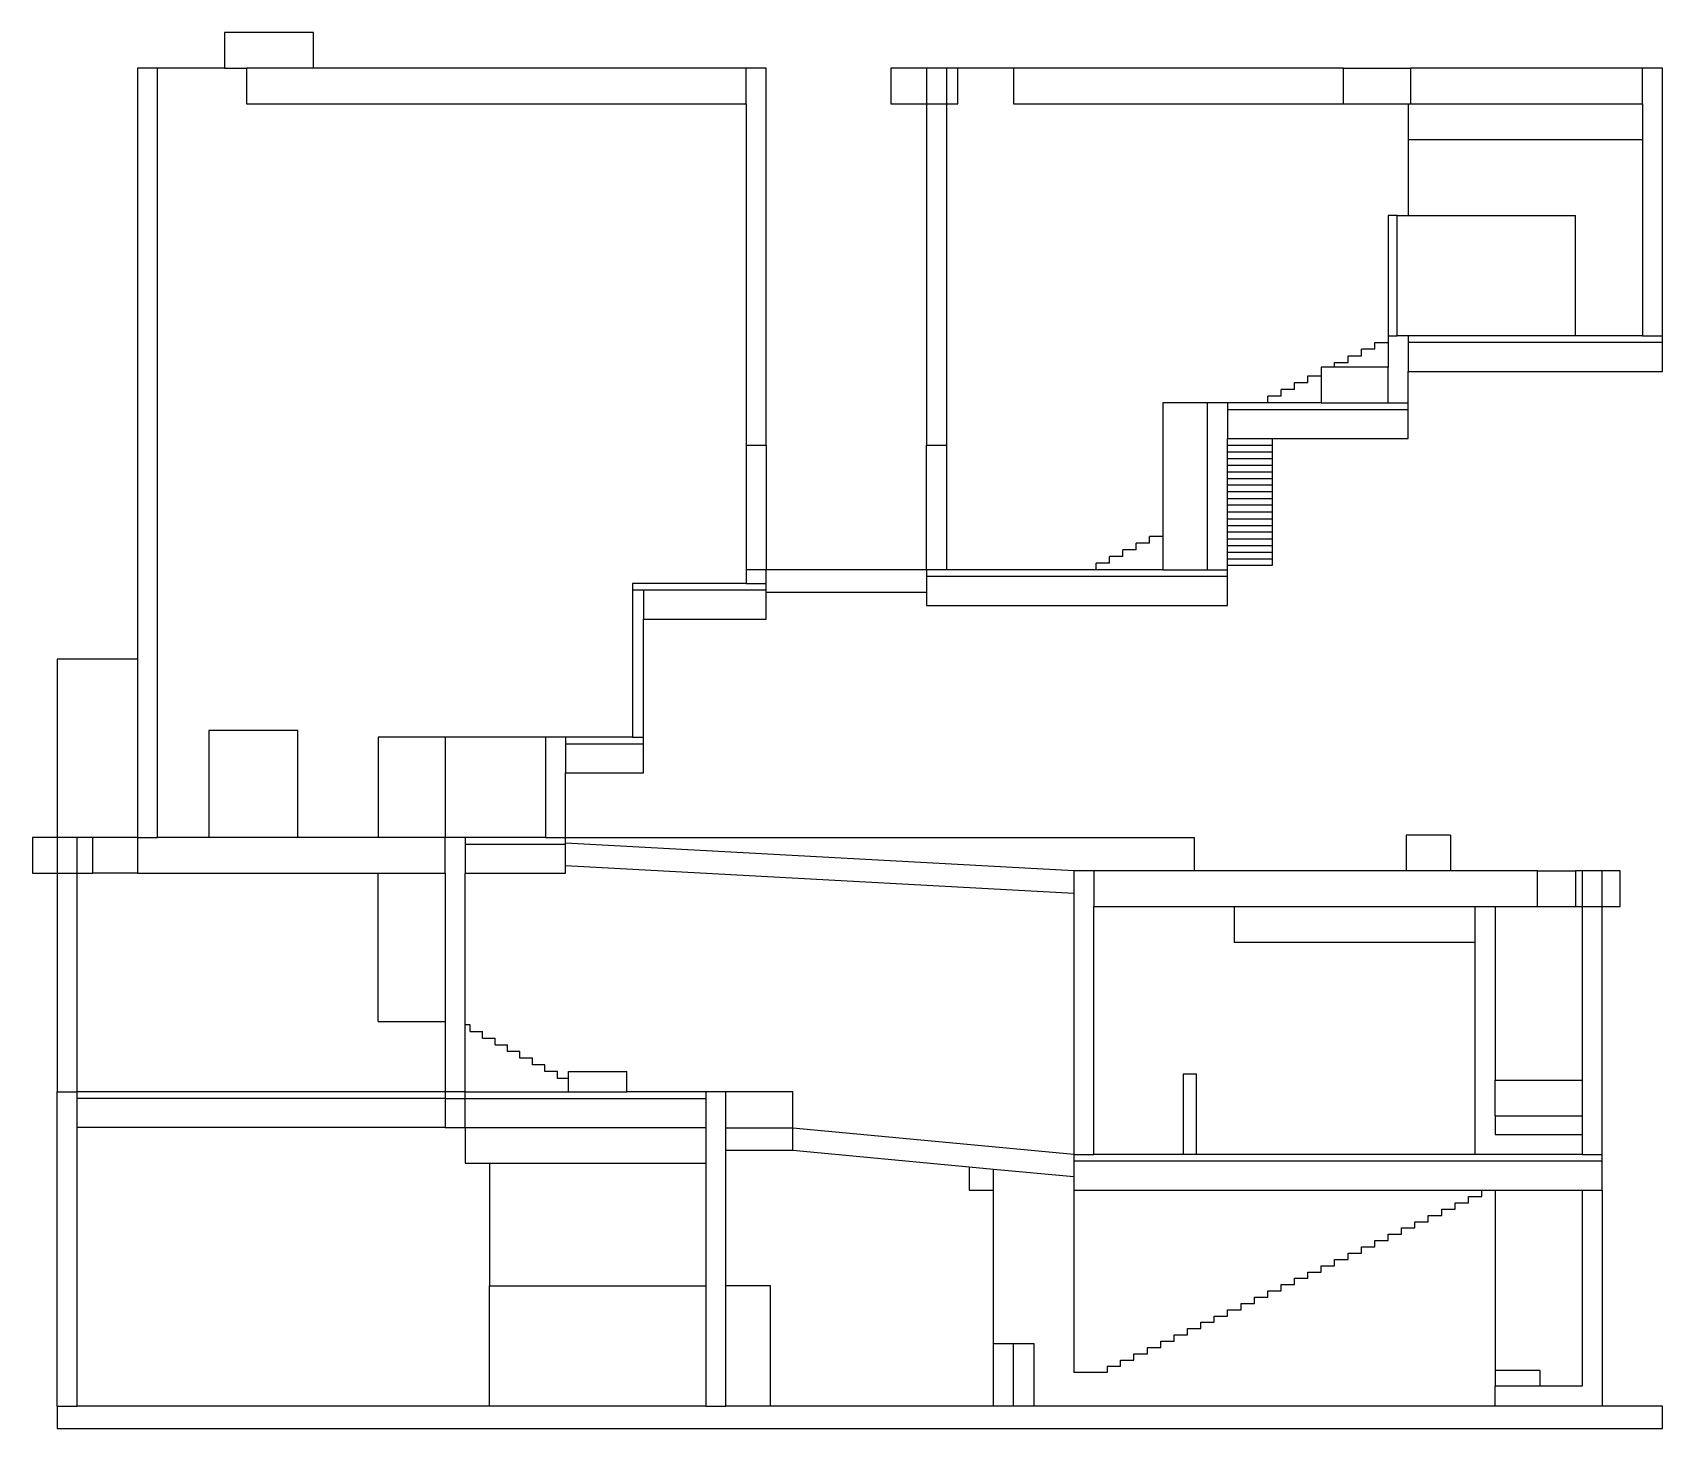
# Model space of a CAD drawing. Extents: x -18275 to 18275, y -15650 to 15650.
import ezdxf

# ---------------------------------------------------------------- set-up
doc = ezdxf.new("R2010")
doc.units = 0
doc.layers.get('0').update_dxf_attribs({"linetype": 'CONTINUOUS'})
doc.layers.add('SECTIONCUTEDGES', color=7, linetype='CONTINUOUS')

msp = doc.modelspace()

# ---------------------------------------------------------------- linework, layer by layer
for p, q in [((-13972, 14850), (-15475, 14850)), ((3725, 14850), (2475, 14850)), ((11125, 14850), (12625, 14850)), ((11125, 14050), (12575, 14050)), ((12575, 14050), (12575, 13250)), ((12575, 14050), (12625, 14050)), ((12575, 13250), (17825, 13250)), ((12575, 13250), (12575, 11550)), ((12325, 11550), (12575, 11550)), ((12575, 11550), (16325, 11550)), ((16325, 8850), (16325, 11550)), ((11525, 8400), (11525, 8550)), ((11825, 8550), (11525, 8550)), ((11825, 8550), (11825, 8700)), ((11825, 8700), (12125, 8700)), ((10925, 8150), (10925, 8250)), ((10925, 8250), (11225, 8250)), ((11225, 8400), (11525, 8400)), ((11225, 8250), (11225, 8400)), ((10025, 7650), (10025, 7800)), ((10025, 7800), (10325, 7800)), ((10325, 7950), (10625, 7950)), ((10325, 7800), (10325, 7950)), ((9725, 7500), (9425, 7500)), ((9425, 7350), (9425, 7500)), ((9725, 7500), (9725, 7650)), ((10025, 7650), (9725, 7650)), ((-2275, 6400), (-2275, 3600)), ((-1825, 6400), (-1825, 3600)), ((1775, 3600), (1775, 6400)), ((2225, 3600), (2225, 6400)), ((8525, 6400), (9525, 6400)), ((8525, 6250), (9525, 6250)), ((9525, 6550), (9525, 6400)), ((9525, 6400), (9525, 6250)), ((9525, 6250), (9525, 6100)), ((8525, 6100), (9525, 6100)), ((8525, 5950), (9525, 5950)), ((9525, 6100), (9525, 5950)), ((9525, 5950), (9525, 5800)), ((8525, 5800), (9525, 5800)), ((8525, 5650), (9525, 5650)), ((9525, 5500), (8525, 5500)), ((9525, 5800), (9525, 5650)), ((9525, 5650), (9525, 5500)), ((9525, 5500), (9525, 5350)), ((9525, 5350), (8525, 5350)), ((8525, 5200), (9525, 5200)), ((9525, 5350), (9525, 5200)), ((9525, 5200), (9525, 5050)), ((9525, 5050), (8525, 5050)), ((8525, 4900), (9525, 4900)), ((9525, 5050), (9525, 4900)), ((9525, 4900), (9525, 4750)), ((8525, 4750), (9525, 4750)), ((8525, 4600), (9525, 4600)), ((9525, 4450), (8525, 4450)), ((9525, 4750), (9525, 4600)), ((9525, 4600), (9525, 4450)), ((9525, 4450), (9525, 4300)), ((6475, 4050), (6175, 4050)), ((6175, 3900), (6175, 4050)), ((6775, 4200), (6475, 4200)), ((6475, 4050), (6475, 4200)), ((6775, 4200), (6775, 4350)), ((7075, 4350), (6775, 4350)), ((8525, 4300), (9525, 4300)), ((8525, 4150), (9525, 4150)), ((9525, 4300), (9525, 4150)), ((9525, 4150), (9525, 4000)), ((5575, 3600), (5575, 3750)), ((5875, 3750), (5575, 3750)), ((5875, 3750), (5875, 3900)), ((6175, 3900), (5875, 3900)), ((8525, 4000), (9525, 4000)), ((8525, 3850), (9525, 3850)), ((9525, 3700), (8525, 3700)), ((9525, 4000), (9525, 3850)), ((9525, 3850), (9525, 3700)), ((-17725, 1600), (-17725, -2400)), ((-15925, 1600), (-17725, 1600)), ((-14325, 0), (-14325, -2400)), ((-12325, 0), (-14325, 0)), ((-12325, -2400), (-12325, 0)), ((-10525, -150), (-10525, -2400)), ((-9025, -150), (-10525, -150)), ((-9025, -150), (-9025, -2400)), ((-6775, -150), (-9025, -150)), ((-15925, -2400), (-16925, -2400)), ((-6325, -2400), (7775, -2400)), ((5075, -3150), (-6325, -2524)), ((7775, -2400), (7775, -3150)), ((13525, -2350), (12525, -2350)), ((12525, -2350), (12525, -3150)), ((13525, -2350), (13525, -3150)), ((-15925, -3200), (-16925, -3200)), ((-10525, -6525), (-10525, -3200)), ((-6325, -3024), (5075, -3650)), ((15475, -3150), (16325, -3150)), ((8675, -3950), (8675, -4750)), ((14075, -4750), (14075, -3950)), ((14525, -3950), (14525, -7840)), ((15475, -3950), (16325, -3950)), ((8675, -4750), (14075, -4750)), ((14075, -9510), (14075, -4750)), ((-10525, -6525), (-9025, -6525)), ((-8465, -6600), (-8575, -6600)), ((-8465, -6750), (-8465, -6600)), ((-8465, -6750), (-8185, -6750)), ((-8185, -6900), (-8185, -6750)), ((-8185, -6900), (-7905, -6900)), ((-7905, -7050), (-7905, -6900)), ((-7905, -7050), (-7625, -7050)), ((-7625, -7200), (-7625, -7050)), ((-7345, -7200), (-7625, -7200)), ((-7345, -7350), (-7345, -7200)), ((-7065, -7350), (-7345, -7350)), ((-7065, -7500), (-7065, -7350)), ((-6785, -7500), (-7065, -7500)), ((-6785, -7650), (-6785, -7500)), ((-6505, -7650), (-6785, -7650)), ((-6505, -7800), (-6505, -7650)), ((-6257, -7650), (-4945, -7650)), ((-6257, -7800), (-6257, -7650)), ((-4945, -8100), (-4945, -7650)), ((-6257, -7800), (-6505, -7800)), ((-6257, -8100), (-6257, -7800)), ((7825, -7710), (7525, -7710)), ((7525, -7710), (7525, -9510)), ((7825, -9510), (7825, -7710)), ((14525, -7840), (16475, -7840)), ((14525, -8640), (14525, -7840)), ((-9025, -8100), (-17275, -8100)), ((-9025, -8250), (-17275, -8250)), ((-8575, -8100), (-6257, -8100)), ((-8575, -8250), (-3175, -8250)), ((-6257, -8100), (-4945, -8100)), ((-3175, -8100), (-4945, -8100)), ((-1225, -8100), (-2725, -8100)), ((-1225, -8920), (-1225, -8100)), ((14525, -8640), (16475, -8640)), ((14525, -8640), (14525, -9060)), ((-9025, -8900), (-17275, -8900)), ((-8575, -8900), (-3175, -8900)), ((-8575, -8900), (-8575, -9700)), ((-1225, -8920), (-2725, -8920)), ((-1225, -9420), (-1225, -8920)), ((5075, -9510), (-1225, -8920)), ((14525, -9060), (16475, -9060)), ((-1225, -9420), (-2725, -9420)), ((2725, -9790), (-1225, -9420)), ((-8575, -9700), (-8025, -9700)), ((-8025, -9700), (-3175, -9700)), ((-8025, -9700), (-8025, -12450)), ((2725, -9790), (2725, -10310)), ((3275, -9841), (2725, -9790)), ((3275, -10310), (3275, -9841)), ((5075, -10010), (3275, -9841)), ((2725, -10310), (3275, -10310)), ((3275, -13749), (3275, -10310)), ((5075, -10310), (5075, -14399)), ((13625, -10592), (13925, -10592)), ((13625, -10733), (13625, -10592)), ((13925, -10592), (13925, -10451)), ((13925, -10451), (14225, -10451)), ((14225, -10451), (14225, -10310)), ((14525, -10310), (14525, -14350)), ((16475, -10310), (16475, -14700)), ((16925, -10310), (16925, -15150)), ((13025, -11015), (13025, -10874)), ((13025, -10874), (13325, -10874)), ((13325, -10733), (13625, -10733)), ((13325, -10874), (13325, -10733)), ((12125, -11438), (12125, -11297)), ((12125, -11297), (12425, -11297)), ((12425, -11297), (12425, -11156)), ((12425, -11156), (12725, -11156)), ((12725, -11015), (13025, -11015)), ((12725, -11156), (12725, -11015)), ((11525, -11579), (11825, -11579)), ((11525, -11720), (11525, -11579)), ((11825, -11438), (12125, -11438)), ((11825, -11579), (11825, -11438)), ((10625, -12143), (10625, -12002)), ((10625, -12002), (10925, -12002)), ((10925, -11861), (11225, -11861)), ((10925, -12002), (10925, -11861)), ((11225, -11720), (11525, -11720)), ((11225, -11861), (11225, -11720)), ((9725, -12566), (9725, -12425)), ((9725, -12425), (10025, -12425)), ((10025, -12425), (10025, -12284)), ((10025, -12284), (10325, -12284)), ((10325, -12143), (10625, -12143)), ((10325, -12284), (10325, -12143)), ((-8025, -15150), (-8025, -12450)), ((-8025, -12450), (-3175, -12450)), ((-1725, -12450), (-2725, -12450)), ((-1725, -15150), (-1725, -12450)), ((9125, -12707), (9425, -12707)), ((9125, -12848), (9125, -12707)), ((9425, -12707), (9425, -12566)), ((9425, -12566), (9725, -12566)), ((8225, -13130), (8525, -13130)), ((8225, -13271), (8225, -13130)), ((8525, -12989), (8825, -12989)), ((8525, -13130), (8525, -12989)), ((8825, -12848), (9125, -12848)), ((8825, -12989), (8825, -12848)), ((7625, -13412), (7925, -13412)), ((7625, -13553), (7625, -13412)), ((7925, -13271), (8225, -13271)), ((7925, -13412), (7925, -13271)), ((3275, -15150), (3275, -13749)), ((3275, -13749), (3725, -13749)), ((3725, -15150), (3725, -13749)), ((3725, -13749), (4175, -13749)), ((4175, -13749), (4175, -15150)), ((6725, -13835), (7025, -13835)), ((6725, -13976), (6725, -13835)), ((7025, -13835), (7025, -13694)), ((7025, -13694), (7325, -13694)), ((7325, -13553), (7625, -13553)), ((7325, -13694), (7325, -13553)), ((6125, -14258), (6125, -14117)), ((6125, -14117), (6425, -14117)), ((6425, -13976), (6725, -13976)), ((6425, -14117), (6425, -13976)), ((5825, -14399), (5075, -14399)), ((5825, -14258), (6125, -14258)), ((5825, -14258), (5825, -14399)), ((15525, -14350), (14525, -14350)), ((14525, -14350), (14525, -14700)), ((15525, -14350), (15525, -14700)), ((14525, -15150), (14525, -14700)), ((15525, -14700), (14525, -14700)), ((16475, -14700), (15525, -14700))]:
    msp.add_line(p, q)
at = {"layer": 'SECTIONCUTEDGES'}
for p, q in [((-11972, 15650), (-13972, 15650)), ((-13972, 15650), (-13972, 14850)), ((-11972, 14850), (-11972, 15650)), ((-15475, 14850), (-15925, 14850)), ((-15925, 14850), (-15925, 1600)), ((-15475, -2400), (-15475, 14850)), ((-13972, 14850), (-13475, 14850)), ((-13475, 14850), (-13475, 14050)), ((-11972, 14850), (-13475, 14850)), ((-2275, 14850), (-11972, 14850)), ((-2275, 14050), (-2275, 14850)), ((-1825, 14850), (-2275, 14850)), ((-1825, 6400), (-1825, 14850)), ((975, 14850), (975, 14050)), ((1775, 14850), (975, 14850)), ((2225, 14850), (1775, 14850)), ((1775, 14850), (1775, 14050)), ((2475, 14850), (2225, 14850)), ((2225, 14050), (2225, 14850)), ((2475, 14050), (2475, 14850)), ((3725, 14850), (3725, 14050)), ((11125, 14850), (3725, 14850)), ((11125, 14050), (11125, 14850)), ((12625, 14850), (12625, 14050)), ((17825, 14850), (12625, 14850)), ((17825, 14050), (17825, 14850)), ((18275, 14850), (17825, 14850)), ((18275, 8850), (18275, 14850)), ((-13475, 14050), (-2275, 14050)), ((-2275, 14050), (-2275, 6400)), ((975, 14050), (1775, 14050)), ((1775, 14050), (1775, 6400)), ((1775, 14050), (2225, 14050)), ((2225, 6400), (2225, 14050)), ((2225, 14050), (2475, 14050)), ((3725, 14050), (11125, 14050)), ((12625, 14050), (17825, 14050)), ((17825, 14050), (17825, 13250)), ((17825, 13250), (17825, 8850)), ((12325, 11550), (12125, 11550)), ((12125, 11550), (12125, 8850)), ((12325, 8850), (12325, 11550)), ((12125, 8850), (12125, 8700)), ((12125, 8850), (12325, 8850)), ((12575, 8850), (12325, 8850)), ((12575, 8850), (12575, 8700)), ((16325, 8850), (12575, 8850)), ((17825, 8850), (16325, 8850)), ((17825, 8850), (18275, 8850)), ((18275, 8700), (18275, 8850)), ((12125, 8700), (12125, 8150)), ((18275, 8700), (12575, 8700)), ((12575, 8700), (12575, 8050)), ((18275, 8050), (18275, 8700)), ((10625, 8150), (10625, 7950)), ((10925, 8150), (10625, 8150)), ((12125, 8150), (10925, 8150)), ((12125, 7350), (12125, 8150)), ((12575, 8050), (18275, 8050)), ((12575, 7350), (12575, 8050)), ((10625, 7950), (10625, 7350)), ((8075, 7350), (7075, 7350)), ((7075, 7350), (7075, 4500)), ((8075, 3600), (8075, 7350)), ((8525, 7350), (8075, 7350)), ((9425, 7350), (8525, 7350)), ((8525, 7350), (8525, 7200)), ((10625, 7350), (9425, 7350)), ((10625, 7350), (12125, 7350)), ((12125, 7350), (12575, 7350)), ((12575, 7200), (12575, 7350)), ((8525, 7200), (12575, 7200)), ((8525, 7200), (8525, 6550)), ((12575, 6550), (12575, 7200)), ((-2275, 6400), (-1825, 6400)), ((1775, 6400), (2225, 6400)), ((8525, 6400), (8525, 6550)), ((8525, 6550), (9525, 6550)), ((8525, 6250), (8525, 6400)), ((8525, 6100), (8525, 6250)), ((9525, 6550), (12575, 6550)), ((8525, 5950), (8525, 6100)), ((8525, 5800), (8525, 5950)), ((8525, 5650), (8525, 5800)), ((8525, 5500), (8525, 5650)), ((8525, 5350), (8525, 5500)), ((8525, 5200), (8525, 5350)), ((8525, 5050), (8525, 5200)), ((8525, 4900), (8525, 5050)), ((8525, 4750), (8525, 4900)), ((7075, 4500), (7075, 4350)), ((8525, 4600), (8525, 4750)), ((8525, 4450), (8525, 4600)), ((8525, 4300), (8525, 4450)), ((7075, 4350), (7075, 3600)), ((8525, 4150), (8525, 4300)), ((8525, 4000), (8525, 4150)), ((8525, 3850), (8525, 4000)), ((8525, 3700), (8525, 3850)), ((8525, 3600), (8525, 3700)), ((-2275, 3300), (-4825, 3300)), ((-4825, 3300), (-4825, 3150)), ((-1825, 3600), (-2275, 3600)), ((-2275, 3600), (-2275, 3300)), ((-2275, 3300), (-1825, 3300)), ((1775, 3600), (-1825, 3600)), ((-1825, 3300), (-1825, 3600)), ((-1825, 3150), (-1825, 3300)), ((2225, 3600), (1775, 3600)), ((1775, 3600), (1775, 3450)), ((8525, 3450), (1775, 3450)), ((1775, 3450), (1775, 3100)), ((5575, 3600), (2225, 3600)), ((7075, 3600), (5575, 3600)), ((7075, 3600), (8075, 3600)), ((8075, 3600), (8525, 3600)), ((8525, 3450), (8525, 3600)), ((8525, 2800), (8525, 3450)), ((-4825, 3150), (-4825, -150)), ((-4575, 3150), (-4825, 3150)), ((-1825, 3150), (-4575, 3150)), ((-4575, 3150), (-4575, 2500)), ((-1825, 3100), (-1825, 3150)), ((-1825, 3100), (1775, 3100)), ((-1825, 2500), (-1825, 3100)), ((1775, 3100), (1775, 2800)), ((1775, 2800), (8525, 2800)), ((-4575, 2500), (-1825, 2500)), ((-4575, -150), (-4575, 2500)), ((-15925, 1600), (-15925, -2400)), ((-6325, -150), (-6775, -150)), ((-6775, -150), (-6775, -2400)), ((-6325, -150), (-6325, -300)), ((-4825, -150), (-6325, -150)), ((-6325, -300), (-4575, -300)), ((-6325, -300), (-6325, -950)), ((-4825, -150), (-4575, -150)), ((-4575, -300), (-4575, -150)), ((-4575, -950), (-4575, -300)), ((-6325, -950), (-4575, -950)), ((-6325, -2400), (-6325, -950)), ((-18275, -2400), (-18275, -3200)), ((-17725, -2400), (-18275, -2400)), ((-17275, -2400), (-17725, -2400)), ((-17725, -2400), (-17725, -3200)), ((-16925, -2400), (-17275, -2400)), ((-17275, -3200), (-17275, -2400)), ((-16925, -3200), (-16925, -2400)), ((-15925, -2400), (-15925, -3200)), ((-15925, -2400), (-15475, -2400)), ((-14325, -2400), (-15475, -2400)), ((-12325, -2400), (-14325, -2400)), ((-10525, -2400), (-12325, -2400)), ((-9025, -2400), (-10525, -2400)), ((-9025, -3200), (-9025, -2400)), ((-8575, -2400), (-9025, -2400)), ((-8575, -2400), (-8575, -2550)), ((-6775, -2400), (-8575, -2400)), ((-8575, -2550), (-6325, -2550)), ((-8575, -2550), (-8575, -3200)), ((-6775, -2400), (-6325, -2400)), ((-6325, -2524), (-6325, -2400)), ((-6325, -2550), (-6325, -2524)), ((-6325, -3024), (-6325, -2550)), ((-18275, -3200), (-17725, -3200)), ((-17725, -3200), (-17725, -8100)), ((-17725, -3200), (-17275, -3200)), ((-17275, -8100), (-17275, -3200)), ((-17275, -3200), (-16925, -3200)), ((-15925, -3200), (-10525, -3200)), ((-10525, -3200), (-9025, -3200)), ((-9025, -3200), (-9025, -6525)), ((-8575, -6600), (-8575, -3200)), ((-8575, -3200), (-6325, -3200)), ((-6325, -3200), (-6325, -3024)), ((5075, -3150), (5075, -3650)), ((5525, -3150), (5075, -3150)), ((5525, -3150), (5525, -3950)), ((7775, -3150), (5525, -3150)), ((12525, -3150), (7775, -3150)), ((13525, -3150), (12525, -3150)), ((15475, -3150), (13525, -3150)), ((15475, -3950), (15475, -3150)), ((16325, -3150), (16325, -3950)), ((16475, -3150), (16325, -3150)), ((16925, -3150), (16475, -3150)), ((16475, -3150), (16475, -3950)), ((16925, -3950), (16925, -3150)), ((17325, -3150), (16925, -3150)), ((17325, -3950), (17325, -3150)), ((5075, -3650), (5075, -6110)), ((5525, -3950), (8675, -3950)), ((5525, -6110), (5525, -3950)), ((8675, -3950), (14075, -3950)), ((14075, -3950), (14525, -3950)), ((14525, -3950), (15475, -3950)), ((16325, -3950), (16475, -3950)), ((16475, -3950), (16475, -7840)), ((16475, -3950), (16925, -3950)), ((16925, -3950), (17325, -3950)), ((16925, -9510), (16925, -3950)), ((5075, -6110), (5075, -9510)), ((5525, -9510), (5525, -6110)), ((-9025, -6525), (-9025, -6600)), ((-9025, -6600), (-9025, -8100)), ((-8575, -6750), (-8575, -6600)), ((-8575, -8100), (-8575, -6750)), ((16475, -7840), (16475, -8640)), ((-17725, -8100), (-17275, -8100)), ((-17725, -15150), (-17725, -8100)), ((-17275, -8250), (-17275, -8100)), ((-17275, -8900), (-17275, -8250)), ((-9025, -8100), (-9025, -8250)), ((-8575, -8100), (-9025, -8100)), ((-9025, -8250), (-9025, -8900)), ((-9025, -8250), (-8575, -8250)), ((-8575, -8250), (-8575, -8100)), ((-8575, -8900), (-8575, -8250)), ((-3175, -8100), (-3175, -8250)), ((-2725, -8100), (-3175, -8100)), ((-3175, -8250), (-3175, -8900)), ((-2725, -8920), (-2725, -8100)), ((16475, -8640), (16475, -9060)), ((-17275, -12850), (-17275, -8900)), ((-9025, -8900), (-8575, -8900)), ((-3175, -8900), (-3175, -9700)), ((-2725, -9420), (-2725, -8920)), ((16475, -9060), (16475, -9510)), ((-2725, -12450), (-2725, -9420)), ((-3175, -9700), (-3175, -12450)), ((5075, -9510), (5525, -9510)), ((5075, -9510), (5075, -9660)), ((16925, -9660), (5075, -9660)), ((5075, -9660), (5075, -10010)), ((7525, -9510), (5525, -9510)), ((7825, -9510), (7525, -9510)), ((14075, -9510), (7825, -9510)), ((16475, -9510), (14075, -9510)), ((16475, -9510), (16925, -9510)), ((16925, -9660), (16925, -9510)), ((16925, -10310), (16925, -9660)), ((5075, -10010), (5075, -10310)), ((5075, -10310), (14225, -10310)), ((14225, -10310), (14525, -10310)), ((14525, -10310), (16475, -10310)), ((16475, -10310), (16925, -10310)), ((-3175, -12450), (-3175, -15150)), ((-2725, -15150), (-2725, -12450)), ((-17275, -15150), (-17275, -12850)), ((-17725, -15150), (-17725, -15650)), ((-17725, -15150), (-17275, -15150)), ((-8025, -15150), (-17275, -15150)), ((-3175, -15150), (-8025, -15150)), ((-3175, -15150), (-2725, -15150)), ((-1725, -15150), (-2725, -15150)), ((3275, -15150), (-1725, -15150)), ((3725, -15150), (3275, -15150)), ((4175, -15150), (3725, -15150)), ((14525, -15150), (4175, -15150)), ((16925, -15150), (14525, -15150)), ((18275, -15150), (16925, -15150)), ((18275, -15650), (18275, -15150)), ((-17725, -15650), (18275, -15650))]:
    msp.add_line(p, q, dxfattribs=at)

doc.saveas('drawing.dxf')
